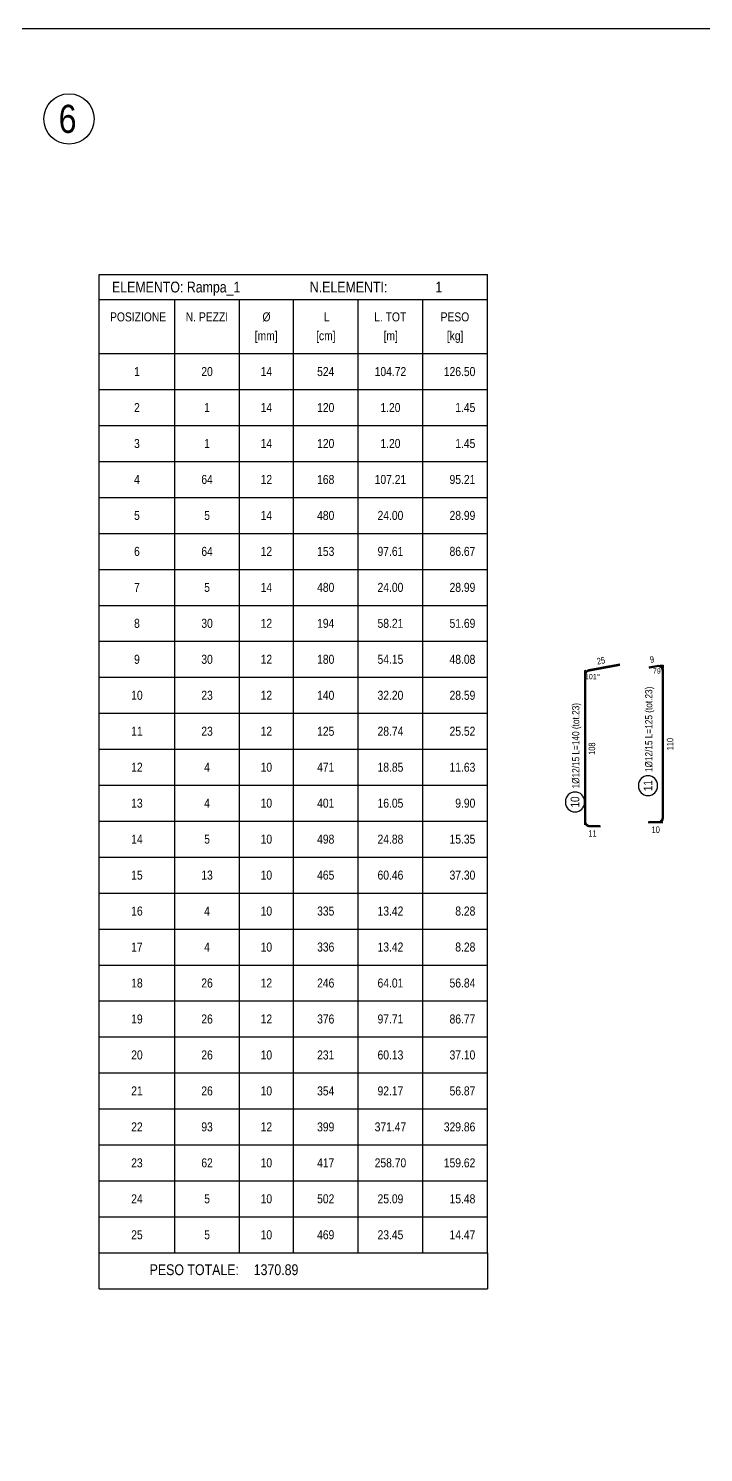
# Model space of a CAD drawing. Header units: metres. Extents: x 419734 to 420376, y 4564732 to 4565123.
# Drawn here: x 419890.7 to 419902.43, y 4564766.69 to 4564791.44 of the extents above; entities that cross this region are included whole.
import ezdxf
from ezdxf.enums import TextEntityAlignment as Align

# ---------------------------------------------------------------- set-up
doc = ezdxf.new("R2010")
doc.units = ezdxf.units.M
doc.linetypes.add('PUNTEGGIATA2', pattern=[0.125, 0, -0.125])
for name, color, linetype in [('07_Ferri', 7, 'Continuous'), ('07_TabellaFerri', 7, 'Continuous'), ('SW_SEZIONI_CARPENTERIA', 4, 'Continuous'), ('SW_TXT_TESTI', 1, 'Continuous')]:
    doc.layers.add(name, color=color, linetype=linetype)
doc.layers.add('07_Poligonale', color=8, linetype='Continuous', plot=False)
doc.styles.add('ACA_1', font='ARIALN.TTF')
doc.styles.add('ACA_2', font='romans.shx', dxfattribs={"width": 0.8})
doc.styles.add('SWS', font='ARIALN.TTF')

# ---------------------------------------------------------------- blocks, each defined once
blk = doc.blocks.new('STC_TCA_07148109000130212000102', base_point=(15.7557, 7.4799))
at = {"color": 0}
blk.add_lwpolyline([(15.6891, 7.4774, 1), (15.8223, 7.4774), (15.8223, 7.4824, 1), (15.6891, 7.4824), (15.6891, 7.4774)], format="xyb", dxfattribs=at)
blk = doc.blocks.new('STC_TCA_07148109001130212000102', base_point=(218.3379, -197.6646))
at = {"color": 0}
blk.add_lwpolyline([(218.2713, -197.6671, 1), (218.4045, -197.6671), (218.4045, -197.6621, 1), (218.2713, -197.6621), (218.2713, -197.6671)], format="xyb", dxfattribs=at)
blk = doc.blocks.new('aca_distinta_ferri_top_no_titolo_nocode_noshape')
at = {"color": 0}
for p, q in [((0, -22), (0, 0)), ((0, 0), (108, 0)), ((108, -22), (108, 0)), ((0, -7), (108, -7)), ((21, -22), (21, -7)), ((39, -22), (39, -7)), ((54, -22), (54, -7)), ((72, -22), (72, -7)), ((90, -22), (90, -7)), ((0, -22), (108, -22))]:
    blk.add_line(p, q, dxfattribs=at)
at = {"style": 'ACA_2'}
for tag, p in [('ELEMENTO', (3.56, -3.5)), ('NUMEROE', (58.57, -3.5)), ('NELEM', (93.49, -3.5))]:
    blk.add_attdef(tag, text='', height=3, dxfattribs=at).set_placement(p, align=Align.MIDDLE_LEFT)
at = {"style": 'ACA_2', "flags": 8}
for tag, p in [('POSIZIONE', (10.82, -11.8)), ('N. PEZZI', (29.97, -11.8)), ('D', (46.52, -11.8)), ('L', (63.28, -11.8)), ('L. TOT', (80.93, -11.8)), ('PESO', (98.94, -11.8)), ('[mm]', (46.44, -17.04)), ('[cm]', (63.03, -17.04)), ('[m]', (81.08, -17.04)), ('[kg]', (98.99, -17.04))]:
    blk.add_attdef(tag, text='', height=2.5, dxfattribs=at).set_placement(p, align=Align.MIDDLE_CENTER)
blk = doc.blocks.new('aca_distinta_ferri_riga_nocode_noshape')
at = {"color": 0}
for p, q in [((0, -10), (0, 0)), ((21, -10), (21, 0)), ((39, -10), (39, 0)), ((54, -10), (54, 0)), ((72, -10), (72, 0)), ((90, -10), (90, 0)), ((108, -10), (108, 0)), ((0, -10), (108, -10))]:
    blk.add_line(p, q, dxfattribs=at)
at = {"style": 'ACA_1'}
for tag, p in [('POS', (10.5, -5)), ('NUM', (30, -5)), ('DIAM', (46.5, -5)), ('LUN', (63, -5)), ('LTOT', (81, -5))]:
    blk.add_attdef(tag, text='', height=2.5, dxfattribs=at).set_placement(p, align=Align.MIDDLE_CENTER)
blk.add_attdef('PESO', text='', height=2.5, dxfattribs=at).set_placement((104.61, -5), align=Align.MIDDLE_RIGHT)
blk = doc.blocks.new('aca_distinta_ferri_bottom_nocode_noshape')
at = {"color": 0}
for p, q in [((0, -10), (0, 0)), ((108, 0), (108, -10)), ((0, -10), (108, -10))]:
    blk.add_line(p, q, dxfattribs=at)
at = {"style": 'ACA_2'}
for tag, p in [('ETI-PESO', (38.86, -4.72)), ('PESOTOT', (104.24, -4.72))]:
    blk.add_attdef(tag, text='', height=3, dxfattribs=at).set_placement(p, align=Align.MIDDLE_RIGHT)
blk.add_attdef('PELE', text='', height=3, dxfattribs=at).set_placement((42.97, -4.72), align=Align.MIDDLE_LEFT)

msp = doc.modelspace()

# ---------------------------------------------------------------- linework, layer by layer
at = {"layer": '07_Ferri', "color": 7, "ltscale": 0.025, "const_width": 0.03, "flags": 128}
for points in [[(419900.97824, 4564780.37398), (419900.43927, 4564780.27385, 0.36131912), (419900.37797, 4564780.20013), (419900.3774, 4564777.65518, 0.41420927), (419900.45238, 4564777.58016), (419900.63713, 4564777.58012)], [(419901.48304, 4564780.32561), (419901.62639, 4564780.35228, -0.46917165), (419901.71511, 4564780.27854), (419901.71511, 4564777.72067, -0.41421356), (419901.64011, 4564777.64567), (419901.46945, 4564777.64567)]]:
    msp.add_lwpolyline(points, format="xyb", dxfattribs=at)
at = {"layer": '07_Ferri', "color": 7, "flags": 128}
for points in [[(419900.9755, 4564780.38872), (419900.43653, 4564780.2886, 0.36131912), (419900.36297, 4564780.20013), (419900.3624, 4564777.65518, 0.41420927), (419900.45237, 4564777.56516), (419900.63713, 4564777.56512)], [(419901.4803, 4564780.34036), (419901.62364, 4564780.36702, -0.46917172), (419901.73011, 4564780.27854), (419901.73011, 4564777.72067, -0.41421356), (419901.64011, 4564777.63067), (419901.46945, 4564777.63067)]]:
    msp.add_lwpolyline(points, format="xyb", dxfattribs=at)
at = {"layer": '07_Poligonale', "linetype": 'PUNTEGGIATA2', "ltscale": 0.025, "flags": 128}
for points in [[(419900.9755, 4564780.38872), (419900.36298, 4564780.27493), (419900.36238, 4564777.56518), (419900.63713, 4564777.56512)], [(419901.4803, 4564780.34036), (419901.63181, 4564780.36854), (419901.73011, 4564780.36854), (419901.73011, 4564777.63067), (419901.46945, 4564777.63067)]]:
    msp.add_lwpolyline(points, dxfattribs=at)
at = {"layer": 'SW_SEZIONI_CARPENTERIA'}
msp.add_lwpolyline([(419890.05098, 4564791.43503), (419950.67709, 4564791.43503), (419950.67709, 4564739.35479), (419890.05098, 4564739.35479)], close=True, dxfattribs=at)
at = {"layer": 'SW_TXT_TESTI', "color": 1}
msp.add_circle((419891.40119, 4564789.86252), 0.4375, dxfattribs=at)

# ---------------------------------------------------------------- block references
at = {"layer": '07_Ferri', "color": 7, "xscale": 2.5, "yscale": 2.5, "zscale": 2.5}
for name, p in [('STC_TCA_07148109000130212000102', (419901.46519, 4564778.2777)), ('STC_TCA_07148109001130212000102', (419900.19702, 4564777.99398))]:
    msp.add_blockref(name, p, dxfattribs=at)
at = {"layer": '07_TabellaFerri'}
ref = msp.add_blockref('aca_distinta_ferri_top_no_titolo_nocode_noshape', (419891.92591, 4564787.16076), dxfattribs=dict(at, xscale=0.0625, yscale=0.0625, zscale=0.0625))
ref.add_attrib('ELEMENTO', 'ELEMENTO: Rampa_1', dxfattribs={"color": 3, "height": 0.1875, "style": 'ACA_1'}).set_placement((419892.1486, 4564786.94201), align=Align.MIDDLE_LEFT)
ref.add_attrib('NUMEROE', 'N.ELEMENTI:', dxfattribs={"color": 3, "height": 0.1875, "style": 'ACA_1'}).set_placement((419895.58655, 4564786.94201), align=Align.MIDDLE_LEFT)
ref.add_attrib('NELEM', '1', dxfattribs={"color": 3, "height": 0.1875, "style": 'ACA_1'}).set_placement((419897.76924, 4564786.94201), align=Align.MIDDLE_LEFT)
ref.add_attrib('POSIZIONE', 'POSIZIONE', dxfattribs={"color": 3, "height": 0.15625, "style": 'ACA_1'}).set_placement((419892.60214, 4564786.42323), align=Align.MIDDLE_CENTER)
ref.add_attrib('N. PEZZI', 'N. PEZZI', dxfattribs={"color": 3, "height": 0.15625, "style": 'ACA_1'}).set_placement((419893.79874, 4564786.42323), align=Align.MIDDLE_CENTER)
ref.add_attrib('D', '%%c', dxfattribs={"color": 3, "height": 0.15625, "style": 'ACA_1'}).set_placement((419894.83365, 4564786.42323), align=Align.MIDDLE_CENTER)
ref.add_attrib('[mm]', '[mm]', dxfattribs={"color": 3, "height": 0.15625, "style": 'ACA_1'}).set_placement((419894.8281, 4564786.09601), align=Align.MIDDLE_CENTER)
ref.add_attrib('L', 'L', dxfattribs={"color": 3, "height": 0.15625, "style": 'ACA_1'}).set_placement((419895.88072, 4564786.42323), align=Align.MIDDLE_CENTER)
ref.add_attrib('[cm]', '[cm]', dxfattribs={"color": 3, "height": 0.15625, "style": 'ACA_1'}).set_placement((419895.86544, 4564786.09601), align=Align.MIDDLE_CENTER)
ref.add_attrib('[m]', '[m]', dxfattribs={"color": 3, "height": 0.15625, "style": 'ACA_1'}).set_placement((419896.99341, 4564786.09601), align=Align.MIDDLE_CENTER)
ref.add_attrib('[kg]', '[kg]', dxfattribs={"color": 3, "height": 0.15625, "style": 'ACA_1'}).set_placement((419898.11248, 4564786.09601), align=Align.MIDDLE_CENTER)
ref.add_attrib('PESO', 'PESO', dxfattribs={"color": 3, "height": 0.15625, "style": 'ACA_1'}).set_placement((419898.10943, 4564786.42323), align=Align.MIDDLE_CENTER)
ref.add_attrib('L. TOT', 'L. TOT', dxfattribs={"color": 3, "height": 0.15625, "style": 'ACA_1'}).set_placement((419896.98424, 4564786.42323), align=Align.MIDDLE_CENTER)
ref = msp.add_blockref('aca_distinta_ferri_riga_nocode_noshape', (419891.92591, 4564785.78576), dxfattribs=dict(at, xscale=0.0625, yscale=0.0625, zscale=0.0625))
ref.add_attrib('POS', '1', dxfattribs={"color": 2, "height": 0.15625, "style": 'ACA_1'}).set_placement((419892.58216, 4564785.47326), align=Align.MIDDLE_CENTER)
ref.add_attrib('NUM', '20', dxfattribs={"color": 2, "height": 0.15625, "style": 'ACA_1'}).set_placement((419893.80091, 4564785.47326), align=Align.MIDDLE_CENTER)
ref.add_attrib('DIAM', '14', dxfattribs={"color": 2, "height": 0.15625, "style": 'ACA_1'}).set_placement((419894.83216, 4564785.47326), align=Align.MIDDLE_CENTER)
ref.add_attrib('LUN', '524', dxfattribs={"color": 2, "height": 0.15625, "style": 'ACA_1'}).set_placement((419895.86341, 4564785.47326), align=Align.MIDDLE_CENTER)
ref.add_attrib('LTOT', '104.72', dxfattribs={"color": 2, "height": 0.15625, "style": 'ACA_1'}).set_placement((419896.98841, 4564785.47326), align=Align.MIDDLE_CENTER)
ref.add_attrib('PESO', '126.50', dxfattribs={"color": 2, "height": 0.15625, "style": 'ACA_1'}).set_placement((419898.46396, 4564785.47326), align=Align.MIDDLE_RIGHT)
ref = msp.add_blockref('aca_distinta_ferri_riga_nocode_noshape', (419891.92591, 4564785.16076), dxfattribs=dict(at, xscale=0.0625, yscale=0.0625, zscale=0.0625))
ref.add_attrib('POS', '2', dxfattribs={"color": 2, "height": 0.15625, "style": 'ACA_1'}).set_placement((419892.58216, 4564784.84826), align=Align.MIDDLE_CENTER)
ref.add_attrib('NUM', '1', dxfattribs={"color": 2, "height": 0.15625, "style": 'ACA_1'}).set_placement((419893.80091, 4564784.84826), align=Align.MIDDLE_CENTER)
ref.add_attrib('DIAM', '14', dxfattribs={"color": 2, "height": 0.15625, "style": 'ACA_1'}).set_placement((419894.83216, 4564784.84826), align=Align.MIDDLE_CENTER)
ref.add_attrib('LUN', '120', dxfattribs={"color": 2, "height": 0.15625, "style": 'ACA_1'}).set_placement((419895.86341, 4564784.84826), align=Align.MIDDLE_CENTER)
ref.add_attrib('LTOT', '1.20', dxfattribs={"color": 2, "height": 0.15625, "style": 'ACA_1'}).set_placement((419896.98841, 4564784.84826), align=Align.MIDDLE_CENTER)
ref.add_attrib('PESO', '1.45', dxfattribs={"color": 2, "height": 0.15625, "style": 'ACA_1'}).set_placement((419898.46396, 4564784.84826), align=Align.MIDDLE_RIGHT)
ref = msp.add_blockref('aca_distinta_ferri_riga_nocode_noshape', (419891.92591, 4564784.53576), dxfattribs=dict(at, xscale=0.0625, yscale=0.0625, zscale=0.0625))
ref.add_attrib('POS', '3', dxfattribs={"color": 2, "height": 0.15625, "style": 'ACA_1'}).set_placement((419892.58216, 4564784.22326), align=Align.MIDDLE_CENTER)
ref.add_attrib('NUM', '1', dxfattribs={"color": 2, "height": 0.15625, "style": 'ACA_1'}).set_placement((419893.80091, 4564784.22326), align=Align.MIDDLE_CENTER)
ref.add_attrib('DIAM', '14', dxfattribs={"color": 2, "height": 0.15625, "style": 'ACA_1'}).set_placement((419894.83216, 4564784.22326), align=Align.MIDDLE_CENTER)
ref.add_attrib('LUN', '120', dxfattribs={"color": 2, "height": 0.15625, "style": 'ACA_1'}).set_placement((419895.86341, 4564784.22326), align=Align.MIDDLE_CENTER)
ref.add_attrib('LTOT', '1.20', dxfattribs={"color": 2, "height": 0.15625, "style": 'ACA_1'}).set_placement((419896.98841, 4564784.22326), align=Align.MIDDLE_CENTER)
ref.add_attrib('PESO', '1.45', dxfattribs={"color": 2, "height": 0.15625, "style": 'ACA_1'}).set_placement((419898.46396, 4564784.22326), align=Align.MIDDLE_RIGHT)
ref = msp.add_blockref('aca_distinta_ferri_riga_nocode_noshape', (419891.92591, 4564783.91076), dxfattribs=dict(at, xscale=0.0625, yscale=0.0625, zscale=0.0625))
ref.add_attrib('POS', '4', dxfattribs={"color": 2, "height": 0.15625, "style": 'ACA_1'}).set_placement((419892.58216, 4564783.59826), align=Align.MIDDLE_CENTER)
ref.add_attrib('NUM', '64', dxfattribs={"color": 2, "height": 0.15625, "style": 'ACA_1'}).set_placement((419893.80091, 4564783.59826), align=Align.MIDDLE_CENTER)
ref.add_attrib('DIAM', '12', dxfattribs={"color": 2, "height": 0.15625, "style": 'ACA_1'}).set_placement((419894.83216, 4564783.59826), align=Align.MIDDLE_CENTER)
ref.add_attrib('LUN', '168', dxfattribs={"color": 2, "height": 0.15625, "style": 'ACA_1'}).set_placement((419895.86341, 4564783.59826), align=Align.MIDDLE_CENTER)
ref.add_attrib('LTOT', '107.21', dxfattribs={"color": 2, "height": 0.15625, "style": 'ACA_1'}).set_placement((419896.98841, 4564783.59826), align=Align.MIDDLE_CENTER)
ref.add_attrib('PESO', '95.21', dxfattribs={"color": 2, "height": 0.15625, "style": 'ACA_1'}).set_placement((419898.46396, 4564783.59826), align=Align.MIDDLE_RIGHT)
ref = msp.add_blockref('aca_distinta_ferri_riga_nocode_noshape', (419891.92591, 4564783.28576), dxfattribs=dict(at, xscale=0.0625, yscale=0.0625, zscale=0.0625))
ref.add_attrib('POS', '5', dxfattribs={"color": 2, "height": 0.15625, "style": 'ACA_1'}).set_placement((419892.58216, 4564782.97326), align=Align.MIDDLE_CENTER)
ref.add_attrib('NUM', '5', dxfattribs={"color": 2, "height": 0.15625, "style": 'ACA_1'}).set_placement((419893.80091, 4564782.97326), align=Align.MIDDLE_CENTER)
ref.add_attrib('DIAM', '14', dxfattribs={"color": 2, "height": 0.15625, "style": 'ACA_1'}).set_placement((419894.83216, 4564782.97326), align=Align.MIDDLE_CENTER)
ref.add_attrib('LUN', '480', dxfattribs={"color": 2, "height": 0.15625, "style": 'ACA_1'}).set_placement((419895.86341, 4564782.97326), align=Align.MIDDLE_CENTER)
ref.add_attrib('LTOT', '24.00', dxfattribs={"color": 2, "height": 0.15625, "style": 'ACA_1'}).set_placement((419896.98841, 4564782.97326), align=Align.MIDDLE_CENTER)
ref.add_attrib('PESO', '28.99', dxfattribs={"color": 2, "height": 0.15625, "style": 'ACA_1'}).set_placement((419898.46396, 4564782.97326), align=Align.MIDDLE_RIGHT)
ref = msp.add_blockref('aca_distinta_ferri_riga_nocode_noshape', (419891.92591, 4564782.66076), dxfattribs=dict(at, xscale=0.0625, yscale=0.0625, zscale=0.0625))
ref.add_attrib('POS', '6', dxfattribs={"color": 2, "height": 0.15625, "style": 'ACA_1'}).set_placement((419892.58216, 4564782.34826), align=Align.MIDDLE_CENTER)
ref.add_attrib('NUM', '64', dxfattribs={"color": 2, "height": 0.15625, "style": 'ACA_1'}).set_placement((419893.80091, 4564782.34826), align=Align.MIDDLE_CENTER)
ref.add_attrib('DIAM', '12', dxfattribs={"color": 2, "height": 0.15625, "style": 'ACA_1'}).set_placement((419894.83216, 4564782.34826), align=Align.MIDDLE_CENTER)
ref.add_attrib('LUN', '153', dxfattribs={"color": 2, "height": 0.15625, "style": 'ACA_1'}).set_placement((419895.86341, 4564782.34826), align=Align.MIDDLE_CENTER)
ref.add_attrib('LTOT', '97.61', dxfattribs={"color": 2, "height": 0.15625, "style": 'ACA_1'}).set_placement((419896.98841, 4564782.34826), align=Align.MIDDLE_CENTER)
ref.add_attrib('PESO', '86.67', dxfattribs={"color": 2, "height": 0.15625, "style": 'ACA_1'}).set_placement((419898.46396, 4564782.34826), align=Align.MIDDLE_RIGHT)
ref = msp.add_blockref('aca_distinta_ferri_riga_nocode_noshape', (419891.92591, 4564782.03576), dxfattribs=dict(at, xscale=0.0625, yscale=0.0625, zscale=0.0625))
ref.add_attrib('POS', '7', dxfattribs={"color": 2, "height": 0.15625, "style": 'ACA_1'}).set_placement((419892.58216, 4564781.72326), align=Align.MIDDLE_CENTER)
ref.add_attrib('NUM', '5', dxfattribs={"color": 2, "height": 0.15625, "style": 'ACA_1'}).set_placement((419893.80091, 4564781.72326), align=Align.MIDDLE_CENTER)
ref.add_attrib('DIAM', '14', dxfattribs={"color": 2, "height": 0.15625, "style": 'ACA_1'}).set_placement((419894.83216, 4564781.72326), align=Align.MIDDLE_CENTER)
ref.add_attrib('LUN', '480', dxfattribs={"color": 2, "height": 0.15625, "style": 'ACA_1'}).set_placement((419895.86341, 4564781.72326), align=Align.MIDDLE_CENTER)
ref.add_attrib('LTOT', '24.00', dxfattribs={"color": 2, "height": 0.15625, "style": 'ACA_1'}).set_placement((419896.98841, 4564781.72326), align=Align.MIDDLE_CENTER)
ref.add_attrib('PESO', '28.99', dxfattribs={"color": 2, "height": 0.15625, "style": 'ACA_1'}).set_placement((419898.46396, 4564781.72326), align=Align.MIDDLE_RIGHT)
ref = msp.add_blockref('aca_distinta_ferri_riga_nocode_noshape', (419891.92591, 4564781.41076), dxfattribs=dict(at, xscale=0.0625, yscale=0.0625, zscale=0.0625))
ref.add_attrib('POS', '8', dxfattribs={"color": 2, "height": 0.15625, "style": 'ACA_1'}).set_placement((419892.58216, 4564781.09826), align=Align.MIDDLE_CENTER)
ref.add_attrib('NUM', '30', dxfattribs={"color": 2, "height": 0.15625, "style": 'ACA_1'}).set_placement((419893.80091, 4564781.09826), align=Align.MIDDLE_CENTER)
ref.add_attrib('DIAM', '12', dxfattribs={"color": 2, "height": 0.15625, "style": 'ACA_1'}).set_placement((419894.83216, 4564781.09826), align=Align.MIDDLE_CENTER)
ref.add_attrib('LUN', '194', dxfattribs={"color": 2, "height": 0.15625, "style": 'ACA_1'}).set_placement((419895.86341, 4564781.09826), align=Align.MIDDLE_CENTER)
ref.add_attrib('LTOT', '58.21', dxfattribs={"color": 2, "height": 0.15625, "style": 'ACA_1'}).set_placement((419896.98841, 4564781.09826), align=Align.MIDDLE_CENTER)
ref.add_attrib('PESO', '51.69', dxfattribs={"color": 2, "height": 0.15625, "style": 'ACA_1'}).set_placement((419898.46396, 4564781.09826), align=Align.MIDDLE_RIGHT)
ref = msp.add_blockref('aca_distinta_ferri_riga_nocode_noshape', (419891.92591, 4564780.78576), dxfattribs=dict(at, xscale=0.0625, yscale=0.0625, zscale=0.0625))
ref.add_attrib('POS', '9', dxfattribs={"color": 2, "height": 0.15625, "style": 'ACA_1'}).set_placement((419892.58216, 4564780.47326), align=Align.MIDDLE_CENTER)
ref.add_attrib('NUM', '30', dxfattribs={"color": 2, "height": 0.15625, "style": 'ACA_1'}).set_placement((419893.80091, 4564780.47326), align=Align.MIDDLE_CENTER)
ref.add_attrib('DIAM', '12', dxfattribs={"color": 2, "height": 0.15625, "style": 'ACA_1'}).set_placement((419894.83216, 4564780.47326), align=Align.MIDDLE_CENTER)
ref.add_attrib('LUN', '180', dxfattribs={"color": 2, "height": 0.15625, "style": 'ACA_1'}).set_placement((419895.86341, 4564780.47326), align=Align.MIDDLE_CENTER)
ref.add_attrib('LTOT', '54.15', dxfattribs={"color": 2, "height": 0.15625, "style": 'ACA_1'}).set_placement((419896.98841, 4564780.47326), align=Align.MIDDLE_CENTER)
ref.add_attrib('PESO', '48.08', dxfattribs={"color": 2, "height": 0.15625, "style": 'ACA_1'}).set_placement((419898.46396, 4564780.47326), align=Align.MIDDLE_RIGHT)
ref = msp.add_blockref('aca_distinta_ferri_riga_nocode_noshape', (419891.92591, 4564780.16076), dxfattribs=dict(at, xscale=0.0625, yscale=0.0625, zscale=0.0625))
ref.add_attrib('POS', '10', dxfattribs={"color": 2, "height": 0.15625, "style": 'ACA_1'}).set_placement((419892.58216, 4564779.84826), align=Align.MIDDLE_CENTER)
ref.add_attrib('NUM', '23', dxfattribs={"color": 2, "height": 0.15625, "style": 'ACA_1'}).set_placement((419893.80091, 4564779.84826), align=Align.MIDDLE_CENTER)
ref.add_attrib('DIAM', '12', dxfattribs={"color": 2, "height": 0.15625, "style": 'ACA_1'}).set_placement((419894.83216, 4564779.84826), align=Align.MIDDLE_CENTER)
ref.add_attrib('LUN', '140', dxfattribs={"color": 2, "height": 0.15625, "style": 'ACA_1'}).set_placement((419895.86341, 4564779.84826), align=Align.MIDDLE_CENTER)
ref.add_attrib('LTOT', '32.20', dxfattribs={"color": 2, "height": 0.15625, "style": 'ACA_1'}).set_placement((419896.98841, 4564779.84826), align=Align.MIDDLE_CENTER)
ref.add_attrib('PESO', '28.59', dxfattribs={"color": 2, "height": 0.15625, "style": 'ACA_1'}).set_placement((419898.46396, 4564779.84826), align=Align.MIDDLE_RIGHT)
ref = msp.add_blockref('aca_distinta_ferri_riga_nocode_noshape', (419891.92591, 4564779.53576), dxfattribs=dict(at, xscale=0.0625, yscale=0.0625, zscale=0.0625))
ref.add_attrib('POS', '11', dxfattribs={"color": 2, "height": 0.15625, "style": 'ACA_1'}).set_placement((419892.58216, 4564779.22326), align=Align.MIDDLE_CENTER)
ref.add_attrib('NUM', '23', dxfattribs={"color": 2, "height": 0.15625, "style": 'ACA_1'}).set_placement((419893.80091, 4564779.22326), align=Align.MIDDLE_CENTER)
ref.add_attrib('DIAM', '12', dxfattribs={"color": 2, "height": 0.15625, "style": 'ACA_1'}).set_placement((419894.83216, 4564779.22326), align=Align.MIDDLE_CENTER)
ref.add_attrib('LUN', '125', dxfattribs={"color": 2, "height": 0.15625, "style": 'ACA_1'}).set_placement((419895.86341, 4564779.22326), align=Align.MIDDLE_CENTER)
ref.add_attrib('LTOT', '28.74', dxfattribs={"color": 2, "height": 0.15625, "style": 'ACA_1'}).set_placement((419896.98841, 4564779.22326), align=Align.MIDDLE_CENTER)
ref.add_attrib('PESO', '25.52', dxfattribs={"color": 2, "height": 0.15625, "style": 'ACA_1'}).set_placement((419898.46396, 4564779.22326), align=Align.MIDDLE_RIGHT)
ref = msp.add_blockref('aca_distinta_ferri_riga_nocode_noshape', (419891.92591, 4564778.91076), dxfattribs=dict(at, xscale=0.0625, yscale=0.0625, zscale=0.0625))
ref.add_attrib('POS', '12', dxfattribs={"color": 2, "height": 0.15625, "style": 'ACA_1'}).set_placement((419892.58216, 4564778.59826), align=Align.MIDDLE_CENTER)
ref.add_attrib('NUM', '4', dxfattribs={"color": 2, "height": 0.15625, "style": 'ACA_1'}).set_placement((419893.80091, 4564778.59826), align=Align.MIDDLE_CENTER)
ref.add_attrib('DIAM', '10', dxfattribs={"color": 2, "height": 0.15625, "style": 'ACA_1'}).set_placement((419894.83216, 4564778.59826), align=Align.MIDDLE_CENTER)
ref.add_attrib('LUN', '471', dxfattribs={"color": 2, "height": 0.15625, "style": 'ACA_1'}).set_placement((419895.86341, 4564778.59826), align=Align.MIDDLE_CENTER)
ref.add_attrib('LTOT', '18.85', dxfattribs={"color": 2, "height": 0.15625, "style": 'ACA_1'}).set_placement((419896.98841, 4564778.59826), align=Align.MIDDLE_CENTER)
ref.add_attrib('PESO', '11.63', dxfattribs={"color": 2, "height": 0.15625, "style": 'ACA_1'}).set_placement((419898.46396, 4564778.59826), align=Align.MIDDLE_RIGHT)
ref = msp.add_blockref('aca_distinta_ferri_riga_nocode_noshape', (419891.92591, 4564778.28576), dxfattribs=dict(at, xscale=0.0625, yscale=0.0625, zscale=0.0625))
ref.add_attrib('POS', '13', dxfattribs={"color": 2, "height": 0.15625, "style": 'ACA_1'}).set_placement((419892.58216, 4564777.97326), align=Align.MIDDLE_CENTER)
ref.add_attrib('NUM', '4', dxfattribs={"color": 2, "height": 0.15625, "style": 'ACA_1'}).set_placement((419893.80091, 4564777.97326), align=Align.MIDDLE_CENTER)
ref.add_attrib('DIAM', '10', dxfattribs={"color": 2, "height": 0.15625, "style": 'ACA_1'}).set_placement((419894.83216, 4564777.97326), align=Align.MIDDLE_CENTER)
ref.add_attrib('LUN', '401', dxfattribs={"color": 2, "height": 0.15625, "style": 'ACA_1'}).set_placement((419895.86341, 4564777.97326), align=Align.MIDDLE_CENTER)
ref.add_attrib('LTOT', '16.05', dxfattribs={"color": 2, "height": 0.15625, "style": 'ACA_1'}).set_placement((419896.98841, 4564777.97326), align=Align.MIDDLE_CENTER)
ref.add_attrib('PESO', '9.90', dxfattribs={"color": 2, "height": 0.15625, "style": 'ACA_1'}).set_placement((419898.46396, 4564777.97326), align=Align.MIDDLE_RIGHT)
ref = msp.add_blockref('aca_distinta_ferri_riga_nocode_noshape', (419891.92591, 4564777.66076), dxfattribs=dict(at, xscale=0.0625, yscale=0.0625, zscale=0.0625))
ref.add_attrib('POS', '14', dxfattribs={"color": 2, "height": 0.15625, "style": 'ACA_1'}).set_placement((419892.58216, 4564777.34826), align=Align.MIDDLE_CENTER)
ref.add_attrib('NUM', '5', dxfattribs={"color": 2, "height": 0.15625, "style": 'ACA_1'}).set_placement((419893.80091, 4564777.34826), align=Align.MIDDLE_CENTER)
ref.add_attrib('DIAM', '10', dxfattribs={"color": 2, "height": 0.15625, "style": 'ACA_1'}).set_placement((419894.83216, 4564777.34826), align=Align.MIDDLE_CENTER)
ref.add_attrib('LUN', '498', dxfattribs={"color": 2, "height": 0.15625, "style": 'ACA_1'}).set_placement((419895.86341, 4564777.34826), align=Align.MIDDLE_CENTER)
ref.add_attrib('LTOT', '24.88', dxfattribs={"color": 2, "height": 0.15625, "style": 'ACA_1'}).set_placement((419896.98841, 4564777.34826), align=Align.MIDDLE_CENTER)
ref.add_attrib('PESO', '15.35', dxfattribs={"color": 2, "height": 0.15625, "style": 'ACA_1'}).set_placement((419898.46396, 4564777.34826), align=Align.MIDDLE_RIGHT)
ref = msp.add_blockref('aca_distinta_ferri_riga_nocode_noshape', (419891.92591, 4564777.03576), dxfattribs=dict(at, xscale=0.0625, yscale=0.0625, zscale=0.0625))
ref.add_attrib('POS', '15', dxfattribs={"color": 2, "height": 0.15625, "style": 'ACA_1'}).set_placement((419892.58216, 4564776.72326), align=Align.MIDDLE_CENTER)
ref.add_attrib('NUM', '13', dxfattribs={"color": 2, "height": 0.15625, "style": 'ACA_1'}).set_placement((419893.80091, 4564776.72326), align=Align.MIDDLE_CENTER)
ref.add_attrib('DIAM', '10', dxfattribs={"color": 2, "height": 0.15625, "style": 'ACA_1'}).set_placement((419894.83216, 4564776.72326), align=Align.MIDDLE_CENTER)
ref.add_attrib('LUN', '465', dxfattribs={"color": 2, "height": 0.15625, "style": 'ACA_1'}).set_placement((419895.86341, 4564776.72326), align=Align.MIDDLE_CENTER)
ref.add_attrib('LTOT', '60.46', dxfattribs={"color": 2, "height": 0.15625, "style": 'ACA_1'}).set_placement((419896.98841, 4564776.72326), align=Align.MIDDLE_CENTER)
ref.add_attrib('PESO', '37.30', dxfattribs={"color": 2, "height": 0.15625, "style": 'ACA_1'}).set_placement((419898.46396, 4564776.72326), align=Align.MIDDLE_RIGHT)
ref = msp.add_blockref('aca_distinta_ferri_riga_nocode_noshape', (419891.92591, 4564776.41076), dxfattribs=dict(at, xscale=0.0625, yscale=0.0625, zscale=0.0625))
ref.add_attrib('POS', '16', dxfattribs={"color": 2, "height": 0.15625, "style": 'ACA_1'}).set_placement((419892.58216, 4564776.09826), align=Align.MIDDLE_CENTER)
ref.add_attrib('NUM', '4', dxfattribs={"color": 2, "height": 0.15625, "style": 'ACA_1'}).set_placement((419893.80091, 4564776.09826), align=Align.MIDDLE_CENTER)
ref.add_attrib('DIAM', '10', dxfattribs={"color": 2, "height": 0.15625, "style": 'ACA_1'}).set_placement((419894.83216, 4564776.09826), align=Align.MIDDLE_CENTER)
ref.add_attrib('LUN', '335', dxfattribs={"color": 2, "height": 0.15625, "style": 'ACA_1'}).set_placement((419895.86341, 4564776.09826), align=Align.MIDDLE_CENTER)
ref.add_attrib('LTOT', '13.42', dxfattribs={"color": 2, "height": 0.15625, "style": 'ACA_1'}).set_placement((419896.98841, 4564776.09826), align=Align.MIDDLE_CENTER)
ref.add_attrib('PESO', '8.28', dxfattribs={"color": 2, "height": 0.15625, "style": 'ACA_1'}).set_placement((419898.46396, 4564776.09826), align=Align.MIDDLE_RIGHT)
ref = msp.add_blockref('aca_distinta_ferri_riga_nocode_noshape', (419891.92591, 4564775.78576), dxfattribs=dict(at, xscale=0.0625, yscale=0.0625, zscale=0.0625))
ref.add_attrib('POS', '17', dxfattribs={"color": 2, "height": 0.15625, "style": 'ACA_1'}).set_placement((419892.58216, 4564775.47326), align=Align.MIDDLE_CENTER)
ref.add_attrib('NUM', '4', dxfattribs={"color": 2, "height": 0.15625, "style": 'ACA_1'}).set_placement((419893.80091, 4564775.47326), align=Align.MIDDLE_CENTER)
ref.add_attrib('DIAM', '10', dxfattribs={"color": 2, "height": 0.15625, "style": 'ACA_1'}).set_placement((419894.83216, 4564775.47326), align=Align.MIDDLE_CENTER)
ref.add_attrib('LUN', '336', dxfattribs={"color": 2, "height": 0.15625, "style": 'ACA_1'}).set_placement((419895.86341, 4564775.47326), align=Align.MIDDLE_CENTER)
ref.add_attrib('LTOT', '13.42', dxfattribs={"color": 2, "height": 0.15625, "style": 'ACA_1'}).set_placement((419896.98841, 4564775.47326), align=Align.MIDDLE_CENTER)
ref.add_attrib('PESO', '8.28', dxfattribs={"color": 2, "height": 0.15625, "style": 'ACA_1'}).set_placement((419898.46396, 4564775.47326), align=Align.MIDDLE_RIGHT)
ref = msp.add_blockref('aca_distinta_ferri_riga_nocode_noshape', (419891.92591, 4564775.16076), dxfattribs=dict(at, xscale=0.0625, yscale=0.0625, zscale=0.0625))
ref.add_attrib('POS', '18', dxfattribs={"color": 2, "height": 0.15625, "style": 'ACA_1'}).set_placement((419892.58216, 4564774.84826), align=Align.MIDDLE_CENTER)
ref.add_attrib('NUM', '26', dxfattribs={"color": 2, "height": 0.15625, "style": 'ACA_1'}).set_placement((419893.80091, 4564774.84826), align=Align.MIDDLE_CENTER)
ref.add_attrib('DIAM', '12', dxfattribs={"color": 2, "height": 0.15625, "style": 'ACA_1'}).set_placement((419894.83216, 4564774.84826), align=Align.MIDDLE_CENTER)
ref.add_attrib('LUN', '246', dxfattribs={"color": 2, "height": 0.15625, "style": 'ACA_1'}).set_placement((419895.86341, 4564774.84826), align=Align.MIDDLE_CENTER)
ref.add_attrib('LTOT', '64.01', dxfattribs={"color": 2, "height": 0.15625, "style": 'ACA_1'}).set_placement((419896.98841, 4564774.84826), align=Align.MIDDLE_CENTER)
ref.add_attrib('PESO', '56.84', dxfattribs={"color": 2, "height": 0.15625, "style": 'ACA_1'}).set_placement((419898.46396, 4564774.84826), align=Align.MIDDLE_RIGHT)
ref = msp.add_blockref('aca_distinta_ferri_riga_nocode_noshape', (419891.92591, 4564774.53576), dxfattribs=dict(at, xscale=0.0625, yscale=0.0625, zscale=0.0625))
ref.add_attrib('POS', '19', dxfattribs={"color": 2, "height": 0.15625, "style": 'ACA_1'}).set_placement((419892.58216, 4564774.22326), align=Align.MIDDLE_CENTER)
ref.add_attrib('NUM', '26', dxfattribs={"color": 2, "height": 0.15625, "style": 'ACA_1'}).set_placement((419893.80091, 4564774.22326), align=Align.MIDDLE_CENTER)
ref.add_attrib('DIAM', '12', dxfattribs={"color": 2, "height": 0.15625, "style": 'ACA_1'}).set_placement((419894.83216, 4564774.22326), align=Align.MIDDLE_CENTER)
ref.add_attrib('LUN', '376', dxfattribs={"color": 2, "height": 0.15625, "style": 'ACA_1'}).set_placement((419895.86341, 4564774.22326), align=Align.MIDDLE_CENTER)
ref.add_attrib('LTOT', '97.71', dxfattribs={"color": 2, "height": 0.15625, "style": 'ACA_1'}).set_placement((419896.98841, 4564774.22326), align=Align.MIDDLE_CENTER)
ref.add_attrib('PESO', '86.77', dxfattribs={"color": 2, "height": 0.15625, "style": 'ACA_1'}).set_placement((419898.46396, 4564774.22326), align=Align.MIDDLE_RIGHT)
ref = msp.add_blockref('aca_distinta_ferri_riga_nocode_noshape', (419891.92591, 4564773.91076), dxfattribs=dict(at, xscale=0.0625, yscale=0.0625, zscale=0.0625))
ref.add_attrib('POS', '20', dxfattribs={"color": 2, "height": 0.15625, "style": 'ACA_1'}).set_placement((419892.58216, 4564773.59826), align=Align.MIDDLE_CENTER)
ref.add_attrib('NUM', '26', dxfattribs={"color": 2, "height": 0.15625, "style": 'ACA_1'}).set_placement((419893.80091, 4564773.59826), align=Align.MIDDLE_CENTER)
ref.add_attrib('DIAM', '10', dxfattribs={"color": 2, "height": 0.15625, "style": 'ACA_1'}).set_placement((419894.83216, 4564773.59826), align=Align.MIDDLE_CENTER)
ref.add_attrib('LUN', '231', dxfattribs={"color": 2, "height": 0.15625, "style": 'ACA_1'}).set_placement((419895.86341, 4564773.59826), align=Align.MIDDLE_CENTER)
ref.add_attrib('LTOT', '60.13', dxfattribs={"color": 2, "height": 0.15625, "style": 'ACA_1'}).set_placement((419896.98841, 4564773.59826), align=Align.MIDDLE_CENTER)
ref.add_attrib('PESO', '37.10', dxfattribs={"color": 2, "height": 0.15625, "style": 'ACA_1'}).set_placement((419898.46396, 4564773.59826), align=Align.MIDDLE_RIGHT)
ref = msp.add_blockref('aca_distinta_ferri_riga_nocode_noshape', (419891.92591, 4564773.28576), dxfattribs=dict(at, xscale=0.0625, yscale=0.0625, zscale=0.0625))
ref.add_attrib('POS', '21', dxfattribs={"color": 2, "height": 0.15625, "style": 'ACA_1'}).set_placement((419892.58216, 4564772.97326), align=Align.MIDDLE_CENTER)
ref.add_attrib('NUM', '26', dxfattribs={"color": 2, "height": 0.15625, "style": 'ACA_1'}).set_placement((419893.80091, 4564772.97326), align=Align.MIDDLE_CENTER)
ref.add_attrib('DIAM', '10', dxfattribs={"color": 2, "height": 0.15625, "style": 'ACA_1'}).set_placement((419894.83216, 4564772.97326), align=Align.MIDDLE_CENTER)
ref.add_attrib('LUN', '354', dxfattribs={"color": 2, "height": 0.15625, "style": 'ACA_1'}).set_placement((419895.86341, 4564772.97326), align=Align.MIDDLE_CENTER)
ref.add_attrib('LTOT', '92.17', dxfattribs={"color": 2, "height": 0.15625, "style": 'ACA_1'}).set_placement((419896.98841, 4564772.97326), align=Align.MIDDLE_CENTER)
ref.add_attrib('PESO', '56.87', dxfattribs={"color": 2, "height": 0.15625, "style": 'ACA_1'}).set_placement((419898.46396, 4564772.97326), align=Align.MIDDLE_RIGHT)
ref = msp.add_blockref('aca_distinta_ferri_riga_nocode_noshape', (419891.92591, 4564772.66076), dxfattribs=dict(at, xscale=0.0625, yscale=0.0625, zscale=0.0625))
ref.add_attrib('POS', '22', dxfattribs={"color": 2, "height": 0.15625, "style": 'ACA_1'}).set_placement((419892.58216, 4564772.34826), align=Align.MIDDLE_CENTER)
ref.add_attrib('NUM', '93', dxfattribs={"color": 2, "height": 0.15625, "style": 'ACA_1'}).set_placement((419893.80091, 4564772.34826), align=Align.MIDDLE_CENTER)
ref.add_attrib('DIAM', '12', dxfattribs={"color": 2, "height": 0.15625, "style": 'ACA_1'}).set_placement((419894.83216, 4564772.34826), align=Align.MIDDLE_CENTER)
ref.add_attrib('LUN', '399', dxfattribs={"color": 2, "height": 0.15625, "style": 'ACA_1'}).set_placement((419895.86341, 4564772.34826), align=Align.MIDDLE_CENTER)
ref.add_attrib('LTOT', '371.47', dxfattribs={"color": 2, "height": 0.15625, "style": 'ACA_1'}).set_placement((419896.98841, 4564772.34826), align=Align.MIDDLE_CENTER)
ref.add_attrib('PESO', '329.86', dxfattribs={"color": 2, "height": 0.15625, "style": 'ACA_1'}).set_placement((419898.46396, 4564772.34826), align=Align.MIDDLE_RIGHT)
ref = msp.add_blockref('aca_distinta_ferri_riga_nocode_noshape', (419891.92591, 4564772.03576), dxfattribs=dict(at, xscale=0.0625, yscale=0.0625, zscale=0.0625))
ref.add_attrib('POS', '23', dxfattribs={"color": 2, "height": 0.15625, "style": 'ACA_1'}).set_placement((419892.58216, 4564771.72326), align=Align.MIDDLE_CENTER)
ref.add_attrib('NUM', '62', dxfattribs={"color": 2, "height": 0.15625, "style": 'ACA_1'}).set_placement((419893.80091, 4564771.72326), align=Align.MIDDLE_CENTER)
ref.add_attrib('DIAM', '10', dxfattribs={"color": 2, "height": 0.15625, "style": 'ACA_1'}).set_placement((419894.83216, 4564771.72326), align=Align.MIDDLE_CENTER)
ref.add_attrib('LUN', '417', dxfattribs={"color": 2, "height": 0.15625, "style": 'ACA_1'}).set_placement((419895.86341, 4564771.72326), align=Align.MIDDLE_CENTER)
ref.add_attrib('LTOT', '258.70', dxfattribs={"color": 2, "height": 0.15625, "style": 'ACA_1'}).set_placement((419896.98841, 4564771.72326), align=Align.MIDDLE_CENTER)
ref.add_attrib('PESO', '159.62', dxfattribs={"color": 2, "height": 0.15625, "style": 'ACA_1'}).set_placement((419898.46396, 4564771.72326), align=Align.MIDDLE_RIGHT)
ref = msp.add_blockref('aca_distinta_ferri_riga_nocode_noshape', (419891.92591, 4564771.41076), dxfattribs=dict(at, xscale=0.0625, yscale=0.0625, zscale=0.0625))
ref.add_attrib('POS', '24', dxfattribs={"color": 2, "height": 0.15625, "style": 'ACA_1'}).set_placement((419892.58216, 4564771.09826), align=Align.MIDDLE_CENTER)
ref.add_attrib('NUM', '5', dxfattribs={"color": 2, "height": 0.15625, "style": 'ACA_1'}).set_placement((419893.80091, 4564771.09826), align=Align.MIDDLE_CENTER)
ref.add_attrib('DIAM', '10', dxfattribs={"color": 2, "height": 0.15625, "style": 'ACA_1'}).set_placement((419894.83216, 4564771.09826), align=Align.MIDDLE_CENTER)
ref.add_attrib('LUN', '502', dxfattribs={"color": 2, "height": 0.15625, "style": 'ACA_1'}).set_placement((419895.86341, 4564771.09826), align=Align.MIDDLE_CENTER)
ref.add_attrib('LTOT', '25.09', dxfattribs={"color": 2, "height": 0.15625, "style": 'ACA_1'}).set_placement((419896.98841, 4564771.09826), align=Align.MIDDLE_CENTER)
ref.add_attrib('PESO', '15.48', dxfattribs={"color": 2, "height": 0.15625, "style": 'ACA_1'}).set_placement((419898.46396, 4564771.09826), align=Align.MIDDLE_RIGHT)
ref = msp.add_blockref('aca_distinta_ferri_riga_nocode_noshape', (419891.92591, 4564770.78576), dxfattribs=dict(at, xscale=0.0625, yscale=0.0625, zscale=0.0625))
ref.add_attrib('POS', '25', dxfattribs={"color": 2, "height": 0.15625, "style": 'ACA_1'}).set_placement((419892.58216, 4564770.47326), align=Align.MIDDLE_CENTER)
ref.add_attrib('NUM', '5', dxfattribs={"color": 2, "height": 0.15625, "style": 'ACA_1'}).set_placement((419893.80091, 4564770.47326), align=Align.MIDDLE_CENTER)
ref.add_attrib('DIAM', '10', dxfattribs={"color": 2, "height": 0.15625, "style": 'ACA_1'}).set_placement((419894.83216, 4564770.47326), align=Align.MIDDLE_CENTER)
ref.add_attrib('LUN', '469', dxfattribs={"color": 2, "height": 0.15625, "style": 'ACA_1'}).set_placement((419895.86341, 4564770.47326), align=Align.MIDDLE_CENTER)
ref.add_attrib('LTOT', '23.45', dxfattribs={"color": 2, "height": 0.15625, "style": 'ACA_1'}).set_placement((419896.98841, 4564770.47326), align=Align.MIDDLE_CENTER)
ref.add_attrib('PESO', '14.47', dxfattribs={"color": 2, "height": 0.15625, "style": 'ACA_1'}).set_placement((419898.46396, 4564770.47326), align=Align.MIDDLE_RIGHT)
ref = msp.add_blockref('aca_distinta_ferri_bottom_nocode_noshape', (419891.92591, 4564770.16076), dxfattribs=dict(at, xscale=0.0625, yscale=0.0625, zscale=0.0625))
ref.add_attrib('ETI-PESO', 'PESO TOTALE:', dxfattribs={"color": 3, "height": 0.1875, "style": 'ACA_1'}).set_placement((419894.35466, 4564769.86606), align=Align.MIDDLE_RIGHT)
ref.add_attrib('PELE', '1370.89', dxfattribs={"color": 3, "height": 0.1875, "style": 'ACA_1'}).set_placement((419894.61175, 4564769.86606), align=Align.MIDDLE_LEFT)

# ---------------------------------------------------------------- texts
at = {"layer": '07_Ferri', "color": 1, "style": 'ACA_1'}
for s, rotation, p in [('25', 10.524124, (419900.64755, 4564780.44858)), ('9', 10.538554, (419901.53433, 4564780.47119)), ('110', 90, (419901.84886, 4564778.99961)), ('108', 89.987152, (419900.48977, 4564778.92008)), ('11', 359.986311, (419900.49972, 4564777.4464))]:
    msp.add_text(s, height=0.1125, rotation=rotation, dxfattribs=at).set_placement(p, align=Align.MIDDLE_CENTER)
at = {"layer": '07_Ferri', "color": 2, "style": 'ACA_1'}
for s, p in [('1%%c12/15 L=125 (tot.23)', (419901.5405, 4564778.51301)), ('1%%c12/15 L=140 (tot.23)', (419900.27105, 4564778.22929))]:
    msp.add_text(s, height=0.125, rotation=90, dxfattribs=at).set_placement(p)
at = {"layer": '07_Ferri', "color": 3, "style": 'ACA_1'}
for s, p in [('11', (419901.5405, 4564778.2777)), ('10', (419900.27105, 4564777.99398))]:
    msp.add_text(s, height=0.15, rotation=90, dxfattribs=at).set_placement(p, align=Align.CENTER)
at = {"layer": '07_Ferri', "color": 1, "style": 'ACA_1'}
msp.add_text('10', height=0.1125, dxfattribs=at).set_placement((419901.59978, 4564777.51192), align=Align.MIDDLE_CENTER)
at = {"layer": 'SW_SEZIONI_CARPENTERIA', "color": 1, "style": 'ACA_1'}
for s, p in [('79°', (419901.64875, 4564780.27066)), ('101°', (419900.50131, 4564780.17198))]:
    msp.add_text(s, height=0.09, dxfattribs=at).set_placement(p, align=Align.MIDDLE_CENTER)
at = {"layer": 'SW_TXT_TESTI', "color": 4, "style": 'SWS'}
msp.add_text('6', height=0.4875, rotation=0.110239, dxfattribs=at).set_placement((419891.22207, 4564789.62028))

doc.saveas('drawing.dxf')
